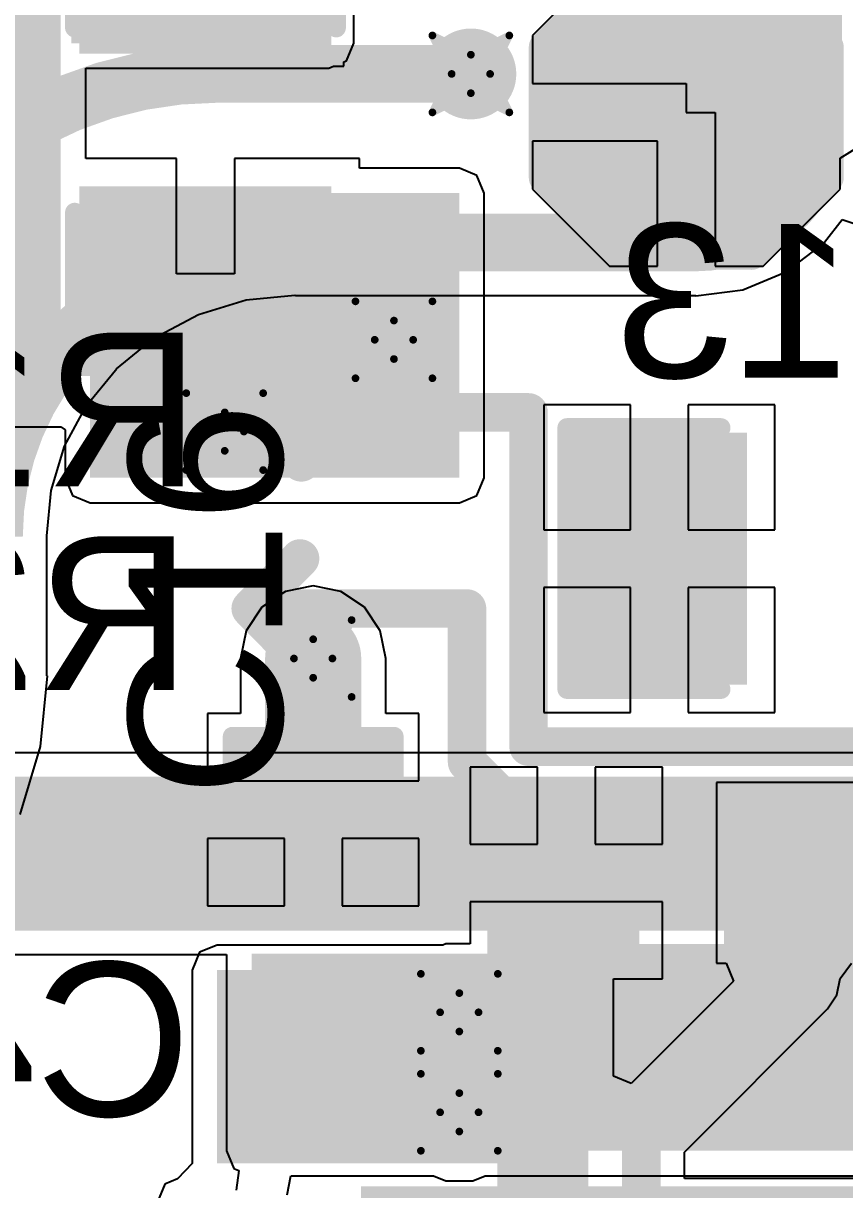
# Model space of a CAD drawing. Header units: inches. Extents: x -0.9 to 13.3, y -2.2 to 2.7.
# Drawn here: x 0.8589 to 1.0725, y -1.8302 to -1.5269 of the extents above; entities that cross this region are included whole.
import ezdxf

# ---------------------------------------------------------------- set-up
doc = ezdxf.new("R2010")
doc.units = ezdxf.units.IN
doc.header["$MEASUREMENT"] = 0
for name, color, linetype in [('Board Outline', 216, 'Continuous'), ('Bottom Layer', 5, 'Continuous'), ('Bottom Overlay', 54, 'Continuous'), ('Bottom Paste', 16, 'Continuous'), ('Bottom Solder', 6, 'Continuous'), ('Dimension', 6, 'Continuous'), ('Drill Drawing', 1, 'Continuous'), ('Top Layer', 1, 'Continuous'), ('Top Overlay', 2, 'Continuous'), ('Top Paste', 8, 'Continuous'), ('Top Solder', 216, 'Continuous'), ('Via Holes', 16, 'Continuous')]:
    doc.layers.add(name, color=color, linetype=linetype)
doc.styles.add('Arial', font='', dxfattribs={"height": 0.2})
doc.styles.get('Arial').set_extended_font_data('Arial')

# ---------------------------------------------------------------- blocks, each defined once
blk = doc.blocks.new('C___0805_21')
at = {"layer": 'Top Layer'}
for points in [[(-0.06, 0.03), (-0.02, 0.03), (-0.02, -0.03), (-0.06, -0.03)], [(0.02, 0.03), (0.06, 0.03), (0.06, -0.03), (0.02, -0.03)]]:
    blk.add_hatch(color=1, dxfattribs=at).paths.add_polyline_path(points)
at = {"layer": 'Top Paste'}
for points in [[(-0.06, 0.03), (-0.02, 0.03), (-0.02, -0.03), (-0.06, -0.03)], [(0.02, 0.03), (0.06, 0.03), (0.06, -0.03), (0.02, -0.03)]]:
    blk.add_hatch(color=8, dxfattribs=at).paths.add_polyline_path(points)
at = {"layer": 'Top Solder'}
for points in [[(-0.06276, 0.03276), (-0.01724, 0.03276), (-0.01724, -0.03276), (-0.06276, -0.03276)], [(0.01724, 0.03276), (0.06276, 0.03276), (0.06276, -0.03276), (0.01724, -0.03276)]]:
    blk.add_hatch(color=216, dxfattribs=at).paths.add_polyline_path(points)
at = {"layer": 'Top Overlay'}
for points in [[(-0.064, 0.034, 0.005, 0.005, 0), (-0.024, 0.034, 0.005, 0.005, 0)], [(-0.064, 0.034, 0.005, 0.005, 0), (-0.064, -0.034, 0.005, 0.005, 0)], [(0.024, 0.034, 0.005, 0.005, 0), (0.064, 0.034, 0.005, 0.005, 0)], [(0.064, 0.034, 0.005, 0.005, 0), (0.064, -0.034, 0.005, 0.005, 0)], [(-0.064, -0.034, 0.005, 0.005, 0), (-0.024, -0.034, 0.005, 0.005, 0)], [(0.024, -0.034, 0.005, 0.005, 0), (0.064, -0.034, 0.005, 0.005, 0)]]:
    blk.add_lwpolyline(points, format="xyseb", dxfattribs=at)
for points in [[(-0.06525, 0.034, 0.0025, 0.0025, 1), (-0.06275, 0.034, 0.0025, 0.0025, 1)], [(-0.06525, 0.034, 0.0025, 0.0025, 1), (-0.06275, 0.034, 0.0025, 0.0025, 1)], [(-0.02525, 0.034, 0.0025, 0.0025, 1), (-0.02275, 0.034, 0.0025, 0.0025, 1)], [(0.02275, 0.034, 0.0025, 0.0025, 1), (0.02525, 0.034, 0.0025, 0.0025, 1)], [(0.06275, 0.034, 0.0025, 0.0025, 1), (0.06525, 0.034, 0.0025, 0.0025, 1)], [(0.06275, 0.034, 0.0025, 0.0025, 1), (0.06525, 0.034, 0.0025, 0.0025, 1)], [(-0.06525, -0.034, 0.0025, 0.0025, 1), (-0.06275, -0.034, 0.0025, 0.0025, 1)], [(-0.06525, -0.034, 0.0025, 0.0025, 1), (-0.06275, -0.034, 0.0025, 0.0025, 1)], [(-0.02525, -0.034, 0.0025, 0.0025, 1), (-0.02275, -0.034, 0.0025, 0.0025, 1)], [(0.02275, -0.034, 0.0025, 0.0025, 1), (0.02525, -0.034, 0.0025, 0.0025, 1)], [(0.06275, -0.034, 0.0025, 0.0025, 1), (0.06525, -0.034, 0.0025, 0.0025, 1)], [(0.06275, -0.034, 0.0025, 0.0025, 1), (0.06525, -0.034, 0.0025, 0.0025, 1)]]:
    blk.add_lwpolyline(points, format="xyseb", close=True, dxfattribs=at)
blk = doc.blocks.new('C___0805_B_27')
at = {"layer": 'Bottom Layer'}
for points in [[(-0.06, 0.03), (-0.02, 0.03), (-0.02, -0.03), (-0.06, -0.03)], [(0.02, 0.03), (0.06, 0.03), (0.06, -0.03), (0.02, -0.03)]]:
    blk.add_hatch(color=5, dxfattribs=at).paths.add_polyline_path(points)
at = {"layer": 'Bottom Paste'}
for points in [[(-0.06, 0.03), (-0.02, 0.03), (-0.02, -0.03), (-0.06, -0.03)], [(0.02, 0.03), (0.06, 0.03), (0.06, -0.03), (0.02, -0.03)]]:
    blk.add_hatch(color=16, dxfattribs=at).paths.add_polyline_path(points)
at = {"layer": 'Bottom Solder'}
for points in [[(-0.06276, 0.03276), (-0.01724, 0.03276), (-0.01724, -0.03276), (-0.06276, -0.03276)], [(0.01724, 0.03276), (0.06276, 0.03276), (0.06276, -0.03276), (0.01724, -0.03276)]]:
    blk.add_hatch(color=6, dxfattribs=at).paths.add_polyline_path(points)
at = {"layer": 'Bottom Overlay'}
for points in [[(-0.064, 0.034, 0.005, 0.005, 0), (-0.024, 0.034, 0.005, 0.005, 0)], [(-0.064, -0.034, 0.005, 0.005, 0), (-0.064, 0.034, 0.005, 0.005, 0)], [(0.024, 0.034, 0.005, 0.005, 0), (0.064, 0.034, 0.005, 0.005, 0)], [(0.064, -0.034, 0.005, 0.005, 0), (0.064, 0.034, 0.005, 0.005, 0)], [(-0.064, -0.034, 0.005, 0.005, 0), (-0.024, -0.034, 0.005, 0.005, 0)], [(0.024, -0.034, 0.005, 0.005, 0), (0.064, -0.034, 0.005, 0.005, 0)]]:
    blk.add_lwpolyline(points, format="xyseb", dxfattribs=at)
for points in [[(-0.06525, 0.034, 0.0025, 0.0025, 1), (-0.06275, 0.034, 0.0025, 0.0025, 1)], [(-0.06525, 0.034, 0.0025, 0.0025, 1), (-0.06275, 0.034, 0.0025, 0.0025, 1)], [(-0.02525, 0.034, 0.0025, 0.0025, 1), (-0.02275, 0.034, 0.0025, 0.0025, 1)], [(0.02275, 0.034, 0.0025, 0.0025, 1), (0.02525, 0.034, 0.0025, 0.0025, 1)], [(0.06275, 0.034, 0.0025, 0.0025, 1), (0.06525, 0.034, 0.0025, 0.0025, 1)], [(0.06275, 0.034, 0.0025, 0.0025, 1), (0.06525, 0.034, 0.0025, 0.0025, 1)], [(-0.06525, -0.034, 0.0025, 0.0025, 1), (-0.06275, -0.034, 0.0025, 0.0025, 1)], [(-0.06525, -0.034, 0.0025, 0.0025, 1), (-0.06275, -0.034, 0.0025, 0.0025, 1)], [(-0.02525, -0.034, 0.0025, 0.0025, 1), (-0.02275, -0.034, 0.0025, 0.0025, 1)], [(0.02275, -0.034, 0.0025, 0.0025, 1), (0.02525, -0.034, 0.0025, 0.0025, 1)], [(0.06275, -0.034, 0.0025, 0.0025, 1), (0.06525, -0.034, 0.0025, 0.0025, 1)], [(0.06275, -0.034, 0.0025, 0.0025, 1), (0.06525, -0.034, 0.0025, 0.0025, 1)]]:
    blk.add_lwpolyline(points, format="xyseb", close=True, dxfattribs=at)
blk = doc.blocks.new('R___0603_B_62')
at = {"layer": 'Bottom Layer'}
for points in [[(-0.045, -0.0175), (-0.045, 0.0175), (-0.015, 0.0175), (-0.015, -0.0175)], [(0.015, -0.0175), (0.015, 0.0175), (0.045, 0.0175), (0.045, -0.0175)]]:
    blk.add_hatch(color=5, dxfattribs=at).paths.add_polyline_path(points)
at = {"layer": 'Bottom Paste'}
for points in [[(-0.045, -0.0175), (-0.045, 0.0175), (-0.015, 0.0175), (-0.015, -0.0175)], [(0.015, -0.0175), (0.015, 0.0175), (0.045, 0.0175), (0.045, -0.0175)]]:
    blk.add_hatch(color=16, dxfattribs=at).paths.add_polyline_path(points)
at = {"layer": 'Bottom Solder'}
for points in [[(-0.049, -0.0215), (-0.049, 0.0215), (-0.011, 0.0215), (-0.011, -0.0215)], [(0.011, -0.0215), (0.011, 0.0215), (0.049, 0.0215), (0.049, -0.0215)]]:
    blk.add_hatch(color=6, dxfattribs=at).paths.add_polyline_path(points)
at = {"layer": 'Bottom Overlay'}
for points in [[(-0.048, 0.021, 0.005, 0.005, 0), (0.048, 0.021, 0.005, 0.005, 0)], [(-0.048, -0.021, 0.005, 0.005, 0), (-0.048, 0.021, 0.005, 0.005, 0)], [(0.048, -0.021, 0.005, 0.005, 0), (0.048, 0.021, 0.005, 0.005, 0)], [(-0.048, -0.021, 0.005, 0.005, 0), (0.048, -0.021, 0.005, 0.005, 0)]]:
    blk.add_lwpolyline(points, format="xyseb", dxfattribs=at)
for points in [[(-0.04925, 0.021, 0.0025, 0.0025, 1), (-0.04675, 0.021, 0.0025, 0.0025, 1)], [(-0.04925, 0.021, 0.0025, 0.0025, 1), (-0.04675, 0.021, 0.0025, 0.0025, 1)], [(0.04675, 0.021, 0.0025, 0.0025, 1), (0.04925, 0.021, 0.0025, 0.0025, 1)], [(0.04675, 0.021, 0.0025, 0.0025, 1), (0.04925, 0.021, 0.0025, 0.0025, 1)], [(-0.04925, -0.021, 0.0025, 0.0025, 1), (-0.04675, -0.021, 0.0025, 0.0025, 1)], [(-0.04925, -0.021, 0.0025, 0.0025, 1), (-0.04675, -0.021, 0.0025, 0.0025, 1)], [(0.04675, -0.021, 0.0025, 0.0025, 1), (0.04925, -0.021, 0.0025, 0.0025, 1)], [(0.04675, -0.021, 0.0025, 0.0025, 1), (0.04925, -0.021, 0.0025, 0.0025, 1)]]:
    blk.add_lwpolyline(points, format="xyseb", close=True, dxfattribs=at)
blk = doc.blocks.new('T__________98')
at = {"layer": 'Top Layer'}
blk.add_hatch(color=1, dxfattribs=at).paths.add_polyline_path([(0.015, 0.03), (-0.015, 0.03), (-0.03, 0.015), (-0.03, -0.015), (-0.015, -0.03), (0.015, -0.03), (0.03, -0.015), (0.03, 0.015)])
at = {"layer": 'Top Paste'}
blk.add_hatch(color=8, dxfattribs=at).paths.add_polyline_path([(0.015, 0.03), (-0.015, 0.03), (-0.03, 0.015), (-0.03, -0.015), (-0.015, -0.03), (0.015, -0.03), (0.03, -0.015), (0.03, 0.015)])
at = {"layer": 'Top Solder'}
blk.add_hatch(color=216, dxfattribs=at).paths.add_polyline_path([(0.017, 0.034), (-0.017, 0.034), (-0.034, 0.017), (-0.034, -0.017), (-0.017, -0.034), (0.017, -0.034), (0.034, -0.017), (0.034, 0.017)])
at = {"layer": 'Top Overlay'}
for points in [[(-0.037, 0.017, 0.00787, 0.00787, 0), (-0.017, 0.037, 0.00787, 0.00787, 0)], [(0.017, 0.037, 0.00787, 0.00787, 0), (-0.017, 0.037, 0.00787, 0.00787, 0)], [(0.017, 0.037, 0.00787, 0.00787, 0), (-0.017, 0.037, 0.00787, 0.00787, 0)], [(0.037, 0.017, 0.00787, 0.00787, 0), (0.017, 0.037, 0.00787, 0.00787, 0)], [(-0.037, -0.017, 0.00787, 0.00787, 0), (-0.037, 0.017, 0.00787, 0.00787, 0)], [(0.037, -0.017, 0.00787, 0.00787, 0), (0.037, 0.017, 0.00787, 0.00787, 0)], [(-0.017, -0.037, 0.00787, 0.00787, 0), (-0.037, -0.017, 0.00787, 0.00787, 0)], [(0.017, -0.037, 0.00787, 0.00787, 0), (0.037, -0.017, 0.00787, 0.00787, 0)], [(0.017, -0.037, 0.00787, 0.00787, 0), (-0.017, -0.037, 0.00787, 0.00787, 0)], [(0.017, -0.037, 0.00787, 0.00787, 0), (-0.017, -0.037, 0.00787, 0.00787, 0)]]:
    blk.add_lwpolyline(points, format="xyseb", dxfattribs=at)
for points in [[(-0.01897, 0.037, 0.00394, 0.00394, 1), (-0.01503, 0.037, 0.00394, 0.00394, 1)], [(-0.01897, 0.037, 0.00394, 0.00394, 1), (-0.01503, 0.037, 0.00394, 0.00394, 1)], [(-0.01897, 0.037, 0.00394, 0.00394, 1), (-0.01503, 0.037, 0.00394, 0.00394, 1)], [(0.01503, 0.037, 0.00394, 0.00394, 1), (0.01897, 0.037, 0.00394, 0.00394, 1)], [(0.01503, 0.037, 0.00394, 0.00394, 1), (0.01897, 0.037, 0.00394, 0.00394, 1)], [(0.01503, 0.037, 0.00394, 0.00394, 1), (0.01897, 0.037, 0.00394, 0.00394, 1)], [(-0.03897, 0.017, 0.00394, 0.00394, 1), (-0.03503, 0.017, 0.00394, 0.00394, 1)], [(-0.03897, 0.017, 0.00394, 0.00394, 1), (-0.03503, 0.017, 0.00394, 0.00394, 1)], [(0.03503, 0.017, 0.00394, 0.00394, 1), (0.03897, 0.017, 0.00394, 0.00394, 1)], [(0.03503, 0.017, 0.00394, 0.00394, 1), (0.03897, 0.017, 0.00394, 0.00394, 1)], [(-0.03897, -0.017, 0.00394, 0.00394, 1), (-0.03503, -0.017, 0.00394, 0.00394, 1)], [(-0.03897, -0.017, 0.00394, 0.00394, 1), (-0.03503, -0.017, 0.00394, 0.00394, 1)], [(0.03503, -0.017, 0.00394, 0.00394, 1), (0.03897, -0.017, 0.00394, 0.00394, 1)], [(0.03503, -0.017, 0.00394, 0.00394, 1), (0.03897, -0.017, 0.00394, 0.00394, 1)], [(-0.01897, -0.037, 0.00394, 0.00394, 1), (-0.01503, -0.037, 0.00394, 0.00394, 1)], [(-0.01897, -0.037, 0.00394, 0.00394, 1), (-0.01503, -0.037, 0.00394, 0.00394, 1)], [(-0.01897, -0.037, 0.00394, 0.00394, 1), (-0.01503, -0.037, 0.00394, 0.00394, 1)], [(0.01503, -0.037, 0.00394, 0.00394, 1), (0.01897, -0.037, 0.00394, 0.00394, 1)], [(0.01503, -0.037, 0.00394, 0.00394, 1), (0.01897, -0.037, 0.00394, 0.00394, 1)], [(0.01503, -0.037, 0.00394, 0.00394, 1), (0.01897, -0.037, 0.00394, 0.00394, 1)]]:
    blk.add_lwpolyline(points, format="xyseb", close=True, dxfattribs=at)
blk = doc.blocks.new('TYPE_C_31_M_12__B_102')
at = {"layer": 'Bottom Solder'}
for points in [[(0.14573, -0.02762), (0.12592, -0.02762), (0.12592, 0.02762), (0.14573, 0.02762)], [(0.16542, -0.02762), (0.14561, -0.02762), (0.14561, 0.02762), (0.16542, 0.02762)], [(0.1851, -0.02762), (0.16529, -0.02762), (0.16529, 0.02762), (0.1851, 0.02762)], [(0.20479, -0.02762), (0.18498, -0.02762), (0.18498, 0.02762), (0.20479, 0.02762)], [(0.23628, -0.02762), (0.20466, -0.02762), (0.20466, 0.02762), (0.23628, 0.02762)], [(0.23616, 0.02762), (0.26778, 0.02762), (0.26778, -0.02762), (0.23616, -0.02762)]]:
    blk.add_hatch(color=6, dxfattribs=at).paths.add_polyline_path(points)
blk = doc.blocks.new('C___0603_B_124')
at = {"layer": 'Bottom Layer'}
for points in [[(-0.045, -0.0175), (-0.045, 0.0175), (-0.015, 0.0175), (-0.015, -0.0175)], [(0.015, -0.0175), (0.015, 0.0175), (0.045, 0.0175), (0.045, -0.0175)]]:
    blk.add_hatch(color=5, dxfattribs=at).paths.add_polyline_path(points)
at = {"layer": 'Bottom Paste'}
for points in [[(-0.045, -0.0175), (-0.045, 0.0175), (-0.015, 0.0175), (-0.015, -0.0175)], [(0.015, -0.0175), (0.015, 0.0175), (0.045, 0.0175), (0.045, -0.0175)]]:
    blk.add_hatch(color=16, dxfattribs=at).paths.add_polyline_path(points)
at = {"layer": 'Bottom Solder'}
for points in [[(-0.04736, -0.01986), (-0.04736, 0.01986), (-0.01264, 0.01986), (-0.01264, -0.01986)], [(0.01264, -0.01986), (0.01264, 0.01986), (0.04736, 0.01986), (0.04736, -0.01986)]]:
    blk.add_hatch(color=6, dxfattribs=at).paths.add_polyline_path(points)
at = {"layer": 'Bottom Overlay'}
for points in [[(-0.018, 0.021, 0.005, 0.005, 0), (-0.049, 0.021, 0.005, 0.005, 0)], [(-0.049, 0.021, 0.005, 0.005, 0), (-0.049, -0.021, 0.005, 0.005, 0)], [(0.049, 0.021, 0.005, 0.005, 0), (0.018, 0.021, 0.005, 0.005, 0)], [(0.049, 0.021, 0.005, 0.005, 0), (0.049, -0.021, 0.005, 0.005, 0)], [(-0.018, -0.021, 0.005, 0.005, 0), (-0.049, -0.021, 0.005, 0.005, 0)], [(0.049, -0.021, 0.005, 0.005, 0), (0.018, -0.021, 0.005, 0.005, 0)]]:
    blk.add_lwpolyline(points, format="xyseb", dxfattribs=at)
for points in [[(-0.05025, 0.021, 0.0025, 0.0025, 1), (-0.04775, 0.021, 0.0025, 0.0025, 1)], [(-0.05025, 0.021, 0.0025, 0.0025, 1), (-0.04775, 0.021, 0.0025, 0.0025, 1)], [(-0.01925, 0.021, 0.0025, 0.0025, 1), (-0.01675, 0.021, 0.0025, 0.0025, 1)], [(0.01675, 0.021, 0.0025, 0.0025, 1), (0.01925, 0.021, 0.0025, 0.0025, 1)], [(0.04775, 0.021, 0.0025, 0.0025, 1), (0.05025, 0.021, 0.0025, 0.0025, 1)], [(0.04775, 0.021, 0.0025, 0.0025, 1), (0.05025, 0.021, 0.0025, 0.0025, 1)], [(-0.05025, -0.021, 0.0025, 0.0025, 1), (-0.04775, -0.021, 0.0025, 0.0025, 1)], [(-0.05025, -0.021, 0.0025, 0.0025, 1), (-0.04775, -0.021, 0.0025, 0.0025, 1)], [(-0.01925, -0.021, 0.0025, 0.0025, 1), (-0.01675, -0.021, 0.0025, 0.0025, 1)], [(0.01675, -0.021, 0.0025, 0.0025, 1), (0.01925, -0.021, 0.0025, 0.0025, 1)], [(0.04775, -0.021, 0.0025, 0.0025, 1), (0.05025, -0.021, 0.0025, 0.0025, 1)], [(0.04775, -0.021, 0.0025, 0.0025, 1), (0.05025, -0.021, 0.0025, 0.0025, 1)]]:
    blk.add_lwpolyline(points, format="xyseb", close=True, dxfattribs=at)

msp = doc.modelspace()

# ---------------------------------------------------------------- hatches: boundary and pattern name
at = {"layer": 'Bottom Layer'}
h = msp.add_hatch(color=5, dxfattribs=at)
edge = h.paths.add_edge_path()
edge.add_arc((0.97528, -1.54005), 0.01181, 0, 360)
h = msp.add_hatch(color=5, dxfattribs=at)
edge = h.paths.add_edge_path()
edge.add_arc((0.95528, -1.60918), 0.01181, 0, 360)
h = msp.add_hatch(color=5, dxfattribs=at)
edge = h.paths.add_edge_path()
edge.add_arc((0.91128, -1.63305), 0.01181, 0, 360)
h = msp.add_hatch(color=5, dxfattribs=at)
edge = h.paths.add_edge_path()
edge.add_arc((0.93428, -1.69205), 0.01181, 0, 360)
for points in [[(0.90928, -1.82334), (1.00582, -1.82334), (1.00582, -1.77305), (0.90928, -1.77305)], [(0.9822, -1.88054), (1.00582, -1.88054), (1.00582, -1.79805), (0.9822, -1.79805)]]:
    msp.add_hatch(color=5, dxfattribs=at).paths.add_polyline_path(points)
h = msp.add_hatch(color=5, dxfattribs=at)
edge = h.paths.add_edge_path()
edge.add_arc((0.97228, -1.78405), 0.01181, 0, 360)
h = msp.add_hatch(color=5, dxfattribs=at)
edge = h.paths.add_edge_path()
edge.add_arc((0.97228, -1.81005), 0.01181, 0, 360)
at = {"layer": 'Top Layer'}
for points in [[(0.8714, -1.53205), (0.93833, -1.53205), (0.93833, -1.24984), (0.8714, -1.24984)], [(0.85528, -1.62531), (0.86866, -1.62531), (0.86866, -1.50755), (0.85528, -1.50755)], [(0.87628, -1.64505), (0.97228, -1.64505), (0.97228, -1.57105), (0.87628, -1.57105)], [(0.80717, -1.62531), (0.86828, -1.62531), (0.86828, -1.59805), (0.80717, -1.59805)], [(0.91828, -1.82005), (1.21128, -1.82005), (1.21128, -1.7688), (0.91828, -1.7688)]]:
    msp.add_hatch(color=1, dxfattribs=at).paths.add_polyline_path(points)
h = msp.add_hatch(color=1, dxfattribs=at)
edge = h.paths.add_edge_path()
edge.add_arc((0.97528, -1.54005), 0.01181, 0, 360)
h = msp.add_hatch(color=1, dxfattribs=at)
edge = h.paths.add_edge_path()
edge.add_arc((0.95528, -1.60918), 0.01181, 0, 360)
h = msp.add_hatch(color=1, dxfattribs=at)
edge = h.paths.add_edge_path()
edge.add_arc((0.91128, -1.63305), 0.01181, 0, 360)
h = msp.add_hatch(color=1, dxfattribs=at)
edge = h.paths.add_edge_path()
edge.add_arc((0.93428, -1.69205), 0.01181, 0, 360)
h = msp.add_hatch(color=1, dxfattribs=at)
edge = h.paths.add_edge_path()
edge.add_arc((0.97228, -1.78405), 0.01181, 0, 360)
h = msp.add_hatch(color=1, dxfattribs=at)
edge = h.paths.add_edge_path()
edge.add_arc((0.97228, -1.81005), 0.01181, 0, 360)
at = {"layer": 'Via Holes'}
h = msp.add_hatch(color=7, dxfattribs=at)
edge = h.paths.add_edge_path()
edge.add_arc((0.97528, -1.54005), 0.00591, 0, 360)
h = msp.add_hatch(color=7, dxfattribs=at)
edge = h.paths.add_edge_path()
edge.add_arc((0.95528, -1.60918), 0.00591, 0, 360)
h = msp.add_hatch(color=7, dxfattribs=at)
edge = h.paths.add_edge_path()
edge.add_arc((0.91128, -1.63305), 0.00591, 0, 360)
h = msp.add_hatch(color=7, dxfattribs=at)
edge = h.paths.add_edge_path()
edge.add_arc((0.93428, -1.69205), 0.00591, 0, 360)
h = msp.add_hatch(color=7, dxfattribs=at)
edge = h.paths.add_edge_path()
edge.add_arc((0.97228, -1.78405), 0.00591, 0, 360)
h = msp.add_hatch(color=7, dxfattribs=at)
edge = h.paths.add_edge_path()
edge.add_arc((0.97228, -1.81005), 0.00591, 0, 360)

# ---------------------------------------------------------------- linework, layer by layer
at = {"layer": 'Board Outline'}
msp.add_lwpolyline([(1.99867, 0.21567, 0.01, 0.01, -1.122171), (-0.01159, -1.51329, 0.01, 0.01, 0)], format="xyseb", dxfattribs=at)
at = {"layer": 'Bottom Layer'}
for p, q in [((1.06722, -1.58382), (1.07178, -1.57787)), ((1.07178, -1.57787), (1.07678, -1.57957)), ((1.05746, -1.59142), (1.06728, -1.58388)), ((1.06728, -1.58388), (1.06722, -1.58382)), ((1.04602, -1.59616), (1.05746, -1.59142)), ((0.91685, -1.59882), (0.92948, -1.59758)), ((0.92948, -1.59758), (0.92976, -1.59763)), ((0.92976, -1.59763), (1.03374, -1.59763)), ((1.03374, -1.59777), (1.04602, -1.59616)), ((1.03374, -1.59763), (1.03374, -1.59777)), ((0.90443, -1.60259), (0.91685, -1.59882)), ((0.89298, -1.6087), (0.90443, -1.60259)), ((0.88317, -1.61676), (0.89298, -1.6087)), ((0.87533, -1.62626), (0.88284, -1.61711)), ((0.88284, -1.61711), (0.88301, -1.617)), ((0.88301, -1.617), (0.88317, -1.61676)), ((0.86966, -1.63688), (0.87533, -1.62626)), ((1.01678, -1.62605), (0.99428, -1.62605)), ((0.99428, -1.62605), (0.99428, -1.65855)), ((1.01678, -1.65855), (1.01678, -1.62605)), ((1.05428, -1.62605), (1.03178, -1.62605)), ((1.03178, -1.62605), (1.03178, -1.65855)), ((1.05428, -1.65855), (1.05428, -1.62605)), ((0.86616, -1.6484), (0.86966, -1.63688)), ((0.865, -1.66017), (0.86616, -1.6484)), ((0.99428, -1.65855), (1.01678, -1.65855)), ((1.03178, -1.65855), (1.05428, -1.65855)), ((0.86504, -1.66038), (0.865, -1.66017)), ((0.86504, -1.69658), (0.86504, -1.66038)), ((0.93428, -1.67319), (0.92706, -1.67463)), ((0.9415, -1.67463), (0.93428, -1.67319)), ((1.01678, -1.67355), (0.99428, -1.67355)), ((0.99428, -1.67355), (0.99428, -1.70605)), ((1.01678, -1.70605), (1.01678, -1.67355)), ((1.05428, -1.67355), (1.03178, -1.67355)), ((1.03178, -1.67355), (1.03178, -1.70605)), ((1.05428, -1.70605), (1.05428, -1.67355)), ((0.92706, -1.67463), (0.92094, -1.67872)), ((0.94762, -1.67872), (0.9415, -1.67463)), ((0.92094, -1.67872), (0.91685, -1.68483)), ((0.95171, -1.68483), (0.94762, -1.67872)), ((0.91685, -1.68483), (0.91542, -1.69205)), ((0.95314, -1.69205), (0.95171, -1.68483)), ((0.91542, -1.69205), (0.91542, -1.70632)), ((0.95314, -1.70632), (0.95314, -1.69205)), ((0.86342, -1.71495), (0.86523, -1.69658)), ((0.86523, -1.69658), (0.86504, -1.69658)), ((0.91542, -1.70632), (0.90678, -1.70632)), ((0.90678, -1.70632), (0.90678, -1.72382)), ((0.96178, -1.70632), (0.95314, -1.70632)), ((0.96178, -1.72382), (0.96178, -1.70632)), ((0.99428, -1.70605), (1.01678, -1.70605)), ((1.03178, -1.70605), (1.05428, -1.70605)), ((0.85806, -1.73262), (0.86342, -1.71495)), ((0.9926, -1.7203), (0.9751, -1.7203)), ((0.9751, -1.7203), (0.9751, -1.7403)), ((0.9926, -1.7403), (0.9926, -1.7203)), ((1.0251, -1.7203), (1.0076, -1.7203)), ((1.0076, -1.7203), (1.0076, -1.7403)), ((1.0251, -1.7403), (1.0251, -1.7203)), ((0.90678, -1.72382), (0.93428, -1.72382)), ((0.93428, -1.72382), (0.96178, -1.72382)), ((1.07778, -1.7243), (1.0391, -1.7243)), ((1.0391, -1.7243), (1.0391, -1.7713)), ((0.92678, -1.73882), (0.90678, -1.73882)), ((0.90678, -1.73882), (0.90678, -1.75632)), ((0.92678, -1.75632), (0.92678, -1.73882)), ((0.96178, -1.73882), (0.94178, -1.73882)), ((0.94178, -1.73882), (0.94178, -1.75632)), ((0.96178, -1.75632), (0.96178, -1.73882)), ((0.9751, -1.7403), (0.9926, -1.7403)), ((1.0076, -1.7403), (1.0251, -1.7403)), ((1.0001, -1.7553), (0.9751, -1.7553)), ((0.9751, -1.7553), (0.9751, -1.76624)), ((1.0251, -1.7553), (1.0001, -1.7553)), ((1.0251, -1.7753), (1.0251, -1.7553)), ((0.90678, -1.75632), (0.92678, -1.75632)), ((0.94178, -1.75632), (0.96178, -1.75632)), ((0.90928, -1.76655), (0.90469, -1.76845)), ((0.96797, -1.76655), (0.90928, -1.76655)), ((0.96874, -1.76624), (0.96797, -1.76655)), ((0.9751, -1.76624), (0.96874, -1.76624)), ((0.90469, -1.76845), (0.90278, -1.77305)), ((0.90278, -1.77305), (0.90278, -1.82334)), ((1.0391, -1.7713), (1.04163, -1.7713)), ((1.04163, -1.7713), (1.04354, -1.77592)), ((1.07132, -1.77522), (1.07425, -1.7713)), ((1.01232, -1.80062), (1.01232, -1.7753)), ((1.01232, -1.7753), (1.0251, -1.7753)), ((1.04354, -1.77592), (1.01694, -1.80253)), ((1.07046, -1.77951), (1.07132, -1.77522)), ((1.06803, -1.78315), (1.07046, -1.77951)), ((1.03082, -1.82037), (1.06803, -1.78315)), ((1.06803, -1.78315), (1.06803, -1.78315)), ((1.01694, -1.80253), (1.01232, -1.80062)), ((1.03082, -1.8273), (1.03082, -1.82037)), ((0.90278, -1.82334), (0.89903, -1.82734)), ((0.89572, -1.82871), (0.89381, -1.8333)), ((0.89903, -1.82734), (0.89572, -1.82871)), ((1.04707, -1.8273), (1.03082, -1.8273)), ((1.07088, -1.8273), (1.04707, -1.8273)), ((1.04707, -1.8273), (1.04707, -1.8273)), ((1.08644, -1.8273), (1.07088, -1.8273)), ((1.07088, -1.8273), (1.07088, -1.8273))]:
    msp.add_line(p, q, dxfattribs=at)
for points in [[(1.06428, -1.55756, 0.015, 0.015, 0), (1.06428, -1.39381, 0.015, 0.015, 0)], [(0.8384, -1.56934, 0.015, 0.015, -0.198912), (0.90911, -1.54005, 0.015, 0.015, 0)], [(0.90911, -1.54005, 0.015, 0.015, 0), (0.97528, -1.54005, 0.015, 0.015, 0)], [(1.06428, -1.55756, 0.015, 0.015, -0.198912), (1.05745, -1.57405, 0.015, 0.015, 0)], [(1.05745, -1.57405, 0.015, 0.015, -0.198912), (1.03374, -1.58387, 0.015, 0.015, 0)], [(0.87328, -1.60726, 0.015, 0.015, -0.198912), (0.92976, -1.58387, 0.015, 0.015, 0)], [(0.92976, -1.58387, 0.015, 0.015, 0), (1.03374, -1.58387, 0.015, 0.015, 0)], [(0.85128, -1.66038, 0.015, 0.015, -0.198912), (0.87328, -1.60726, 0.015, 0.015, 0)], [(0.93428, -1.73132, 0.025, 0.025, 0), (0.93428, -1.69205, 0.025, 0.025, 0)], [(1.0601, -1.77522, 0.01, 0.01, 0), (1.0601, -1.74905, 0.01, 0.01, 0)], [(1.0196, -1.81572, 0.01, 0.01, 0), (1.0601, -1.77522, 0.01, 0.01, 0)], [(1.0196, -1.85692, 0.01, 0.01, 0), (1.0196, -1.81572, 0.01, 0.01, 0)]]:
    msp.add_lwpolyline(points, format="xyseb", dxfattribs=at)
for points in [[(0.90536, -1.54005, 0.0075, 0.0075, 1), (0.91286, -1.54005, 0.0075, 0.0075, 1)], [(0.90536, -1.54005, 0.0075, 0.0075, 1), (0.91286, -1.54005, 0.0075, 0.0075, 1)], [(0.97153, -1.54005, 0.0075, 0.0075, 1), (0.97903, -1.54005, 0.0075, 0.0075, 1)], [(1.06053, -1.55756, 0.0075, 0.0075, 1), (1.06803, -1.55756, 0.0075, 0.0075, 1)], [(1.06053, -1.55756, 0.0075, 0.0075, 1), (1.06803, -1.55756, 0.0075, 0.0075, 1)], [(1.0537, -1.57405, 0.0075, 0.0075, 1), (1.0612, -1.57405, 0.0075, 0.0075, 1)], [(1.0537, -1.57405, 0.0075, 0.0075, 1), (1.0612, -1.57405, 0.0075, 0.0075, 1)], [(0.92601, -1.58387, 0.0075, 0.0075, 1), (0.93351, -1.58387, 0.0075, 0.0075, 1)], [(0.92601, -1.58387, 0.0075, 0.0075, 1), (0.93351, -1.58387, 0.0075, 0.0075, 1)], [(1.02999, -1.58387, 0.0075, 0.0075, 1), (1.03749, -1.58387, 0.0075, 0.0075, 1)], [(1.02999, -1.58387, 0.0075, 0.0075, 1), (1.03749, -1.58387, 0.0075, 0.0075, 1)], [(0.86953, -1.60726, 0.0075, 0.0075, 1), (0.87703, -1.60726, 0.0075, 0.0075, 1)], [(0.86953, -1.60726, 0.0075, 0.0075, 1), (0.87703, -1.60726, 0.0075, 0.0075, 1)], [(0.92803, -1.69205, 0.0125, 0.0125, 1), (0.94053, -1.69205, 0.0125, 0.0125, 1)], [(0.92803, -1.73132, 0.0125, 0.0125, 1), (0.94053, -1.73132, 0.0125, 0.0125, 1)], [(1.0576, -1.74905, 0.005, 0.005, 1), (1.0626, -1.74905, 0.005, 0.005, 1)], [(1.0576, -1.77522, 0.005, 0.005, 1), (1.0626, -1.77522, 0.005, 0.005, 1)], [(1.0576, -1.77522, 0.005, 0.005, 1), (1.0626, -1.77522, 0.005, 0.005, 1)], [(1.0171, -1.81572, 0.005, 0.005, 1), (1.0221, -1.81572, 0.005, 0.005, 1)], [(1.0171, -1.81572, 0.005, 0.005, 1), (1.0221, -1.81572, 0.005, 0.005, 1)]]:
    msp.add_lwpolyline(points, format="xyseb", close=True, dxfattribs=at)
at = {"layer": 'Bottom Overlay'}
for points in [[(0.91836, -1.62805, 0.01, 0.01, 0), (0.9312, -1.61504, 0.01, 0.01, 0)], [(0.91836, -1.62805, 0.01, 0.01, 0), (0.99028, -1.62805, 0.01, 0.01, 0)], [(0.91836, -1.62805, 0.01, 0.01, 0), (0.9312, -1.64105, 0.01, 0.01, 0)], [(0.99028, -1.62805, 0.01, 0.01, 0), (0.99028, -1.71498, 0.01, 0.01, 0)], [(0.91803, -1.67905, 0.01, 0.01, 0), (0.93087, -1.66604, 0.01, 0.01, 0)], [(0.91803, -1.67905, 0.01, 0.01, 0), (0.93087, -1.69205, 0.01, 0.01, 0)], [(0.91803, -1.67905, 0.01, 0.01, 0), (0.97428, -1.67905, 0.01, 0.01, 0)], [(0.97428, -1.71898, 0.01, 0.01, 0), (0.97428, -1.67905, 0.01, 0.01, 0)], [(0.99028, -1.71498, 0.01, 0.01, 0), (1.08428, -1.71498, 0.01, 0.01, 0)], [(0.97428, -1.71898, 0.01, 0.01, 0), (0.9821, -1.7268, 0.01, 0.01, 0)]]:
    msp.add_lwpolyline(points, format="xyseb", dxfattribs=at)
for points in [[(0.9287, -1.61504, 0.005, 0.005, 1), (0.9337, -1.61504, 0.005, 0.005, 1)], [(0.91586, -1.62805, 0.005, 0.005, 1), (0.92086, -1.62805, 0.005, 0.005, 1)], [(0.91586, -1.62805, 0.005, 0.005, 1), (0.92086, -1.62805, 0.005, 0.005, 1)], [(0.91586, -1.62805, 0.005, 0.005, 1), (0.92086, -1.62805, 0.005, 0.005, 1)], [(0.98778, -1.62805, 0.005, 0.005, 1), (0.99278, -1.62805, 0.005, 0.005, 1)], [(0.98778, -1.62805, 0.005, 0.005, 1), (0.99278, -1.62805, 0.005, 0.005, 1)], [(0.9287, -1.64105, 0.005, 0.005, 1), (0.9337, -1.64105, 0.005, 0.005, 1)], [(0.92836, -1.66604, 0.005, 0.005, 1), (0.93337, -1.66604, 0.005, 0.005, 1)], [(0.91553, -1.67905, 0.005, 0.005, 1), (0.92053, -1.67905, 0.005, 0.005, 1)], [(0.91553, -1.67905, 0.005, 0.005, 1), (0.92053, -1.67905, 0.005, 0.005, 1)], [(0.91553, -1.67905, 0.005, 0.005, 1), (0.92053, -1.67905, 0.005, 0.005, 1)], [(0.97178, -1.67905, 0.005, 0.005, 1), (0.97678, -1.67905, 0.005, 0.005, 1)], [(0.97178, -1.67905, 0.005, 0.005, 1), (0.97678, -1.67905, 0.005, 0.005, 1)], [(0.92836, -1.69205, 0.005, 0.005, 1), (0.93337, -1.69205, 0.005, 0.005, 1)], [(0.98778, -1.71498, 0.005, 0.005, 1), (0.99278, -1.71498, 0.005, 0.005, 1)], [(0.98778, -1.71498, 0.005, 0.005, 1), (0.99278, -1.71498, 0.005, 0.005, 1)], [(0.97178, -1.71898, 0.005, 0.005, 1), (0.97678, -1.71898, 0.005, 0.005, 1)], [(0.97178, -1.71898, 0.005, 0.005, 1), (0.97678, -1.71898, 0.005, 0.005, 1)], [(0.9796, -1.7268, 0.005, 0.005, 1), (0.9846, -1.7268, 0.005, 0.005, 1)]]:
    msp.add_lwpolyline(points, format="xyseb", close=True, dxfattribs=at)
at = {"layer": 'Dimension'}
msp.add_lwpolyline([(0.04081, 0.0156, 0.01, 0.01, -3.064051), (0.02964, -1.5299, 0.01, 0.01, 0)], format="xyseb", dxfattribs=at)
at = {"layer": 'Drill Drawing'}
for points in [[(0.96528, -1.53005, 0.002, 0.002, 0), (0.97528, -1.53505, 0.002, 0.002, 0)], [(0.96528, -1.53005, 0.002, 0.002, 0), (0.97028, -1.54005, 0.002, 0.002, 0)], [(0.97528, -1.53505, 0.002, 0.002, 0), (0.98528, -1.53005, 0.002, 0.002, 0)], [(0.98028, -1.54005, 0.002, 0.002, 0), (0.98528, -1.53005, 0.002, 0.002, 0)], [(0.96528, -1.55005, 0.002, 0.002, 0), (0.97028, -1.54005, 0.002, 0.002, 0)], [(0.98028, -1.54005, 0.002, 0.002, 0), (0.98528, -1.55005, 0.002, 0.002, 0)], [(0.96528, -1.55005, 0.002, 0.002, 0), (0.97528, -1.54505, 0.002, 0.002, 0)], [(0.97528, -1.54505, 0.002, 0.002, 0), (0.98528, -1.55005, 0.002, 0.002, 0)], [(0.94528, -1.59918, 0.002, 0.002, 0), (0.95528, -1.60418, 0.002, 0.002, 0)], [(0.94528, -1.59918, 0.002, 0.002, 0), (0.95028, -1.60918, 0.002, 0.002, 0)], [(0.95528, -1.60418, 0.002, 0.002, 0), (0.96528, -1.59918, 0.002, 0.002, 0)], [(0.96028, -1.60918, 0.002, 0.002, 0), (0.96528, -1.59918, 0.002, 0.002, 0)], [(0.94528, -1.61918, 0.002, 0.002, 0), (0.95028, -1.60918, 0.002, 0.002, 0)], [(0.96028, -1.60918, 0.002, 0.002, 0), (0.96528, -1.61918, 0.002, 0.002, 0)], [(0.94528, -1.61918, 0.002, 0.002, 0), (0.95528, -1.61418, 0.002, 0.002, 0)], [(0.95528, -1.61418, 0.002, 0.002, 0), (0.96528, -1.61918, 0.002, 0.002, 0)], [(0.90128, -1.62305, 0.002, 0.002, 0), (0.91128, -1.62805, 0.002, 0.002, 0)], [(0.90128, -1.62305, 0.002, 0.002, 0), (0.90628, -1.63305, 0.002, 0.002, 0)], [(0.91128, -1.62805, 0.002, 0.002, 0), (0.92128, -1.62305, 0.002, 0.002, 0)], [(0.91628, -1.63305, 0.002, 0.002, 0), (0.92128, -1.62305, 0.002, 0.002, 0)], [(0.90128, -1.64305, 0.002, 0.002, 0), (0.90628, -1.63305, 0.002, 0.002, 0)], [(0.91628, -1.63305, 0.002, 0.002, 0), (0.92128, -1.64305, 0.002, 0.002, 0)], [(0.90128, -1.64305, 0.002, 0.002, 0), (0.91128, -1.63805, 0.002, 0.002, 0)], [(0.91128, -1.63805, 0.002, 0.002, 0), (0.92128, -1.64305, 0.002, 0.002, 0)], [(0.92428, -1.68205, 0.002, 0.002, 0), (0.93428, -1.68705, 0.002, 0.002, 0)], [(0.92428, -1.68205, 0.002, 0.002, 0), (0.92928, -1.69205, 0.002, 0.002, 0)], [(0.93428, -1.68705, 0.002, 0.002, 0), (0.94428, -1.68205, 0.002, 0.002, 0)], [(0.93928, -1.69205, 0.002, 0.002, 0), (0.94428, -1.68205, 0.002, 0.002, 0)], [(0.92428, -1.70205, 0.002, 0.002, 0), (0.92928, -1.69205, 0.002, 0.002, 0)], [(0.93928, -1.69205, 0.002, 0.002, 0), (0.94428, -1.70205, 0.002, 0.002, 0)], [(0.92428, -1.70205, 0.002, 0.002, 0), (0.93428, -1.69705, 0.002, 0.002, 0)], [(0.93428, -1.69705, 0.002, 0.002, 0), (0.94428, -1.70205, 0.002, 0.002, 0)], [(0.96228, -1.77405, 0.002, 0.002, 0), (0.97228, -1.77905, 0.002, 0.002, 0)], [(0.96228, -1.77405, 0.002, 0.002, 0), (0.96728, -1.78405, 0.002, 0.002, 0)], [(0.97228, -1.77905, 0.002, 0.002, 0), (0.98228, -1.77405, 0.002, 0.002, 0)], [(0.97728, -1.78405, 0.002, 0.002, 0), (0.98228, -1.77405, 0.002, 0.002, 0)], [(0.96228, -1.79405, 0.002, 0.002, 0), (0.96728, -1.78405, 0.002, 0.002, 0)], [(0.97728, -1.78405, 0.002, 0.002, 0), (0.98228, -1.79405, 0.002, 0.002, 0)], [(0.96228, -1.79405, 0.002, 0.002, 0), (0.97228, -1.78905, 0.002, 0.002, 0)], [(0.97228, -1.78905, 0.002, 0.002, 0), (0.98228, -1.79405, 0.002, 0.002, 0)], [(0.96228, -1.80005, 0.002, 0.002, 0), (0.97228, -1.80505, 0.002, 0.002, 0)], [(0.96228, -1.80005, 0.002, 0.002, 0), (0.96728, -1.81005, 0.002, 0.002, 0)], [(0.97228, -1.80505, 0.002, 0.002, 0), (0.98228, -1.80005, 0.002, 0.002, 0)], [(0.97728, -1.81005, 0.002, 0.002, 0), (0.98228, -1.80005, 0.002, 0.002, 0)], [(0.96228, -1.82005, 0.002, 0.002, 0), (0.96728, -1.81005, 0.002, 0.002, 0)], [(0.97728, -1.81005, 0.002, 0.002, 0), (0.98228, -1.82005, 0.002, 0.002, 0)], [(0.96228, -1.82005, 0.002, 0.002, 0), (0.97228, -1.81505, 0.002, 0.002, 0)], [(0.97228, -1.81505, 0.002, 0.002, 0), (0.98228, -1.82005, 0.002, 0.002, 0)]]:
    msp.add_lwpolyline(points, format="xyseb", dxfattribs=at)
for points in [[(0.96478, -1.53005, 0.001, 0.001, 1), (0.96578, -1.53005, 0.001, 0.001, 1)], [(0.96478, -1.53005, 0.001, 0.001, 1), (0.96578, -1.53005, 0.001, 0.001, 1)], [(0.98478, -1.53005, 0.001, 0.001, 1), (0.98578, -1.53005, 0.001, 0.001, 1)], [(0.98478, -1.53005, 0.001, 0.001, 1), (0.98578, -1.53005, 0.001, 0.001, 1)], [(0.97478, -1.53505, 0.001, 0.001, 1), (0.97578, -1.53505, 0.001, 0.001, 1)], [(0.97478, -1.53505, 0.001, 0.001, 1), (0.97578, -1.53505, 0.001, 0.001, 1)], [(0.96978, -1.54005, 0.001, 0.001, 1), (0.97078, -1.54005, 0.001, 0.001, 1)], [(0.96978, -1.54005, 0.001, 0.001, 1), (0.97078, -1.54005, 0.001, 0.001, 1)], [(0.97978, -1.54005, 0.001, 0.001, 1), (0.98078, -1.54005, 0.001, 0.001, 1)], [(0.97978, -1.54005, 0.001, 0.001, 1), (0.98078, -1.54005, 0.001, 0.001, 1)], [(0.97478, -1.54505, 0.001, 0.001, 1), (0.97578, -1.54505, 0.001, 0.001, 1)], [(0.97478, -1.54505, 0.001, 0.001, 1), (0.97578, -1.54505, 0.001, 0.001, 1)], [(0.96478, -1.55005, 0.001, 0.001, 1), (0.96578, -1.55005, 0.001, 0.001, 1)], [(0.96478, -1.55005, 0.001, 0.001, 1), (0.96578, -1.55005, 0.001, 0.001, 1)], [(0.98478, -1.55005, 0.001, 0.001, 1), (0.98578, -1.55005, 0.001, 0.001, 1)], [(0.98478, -1.55005, 0.001, 0.001, 1), (0.98578, -1.55005, 0.001, 0.001, 1)], [(0.94478, -1.59918, 0.001, 0.001, 1), (0.94578, -1.59918, 0.001, 0.001, 1)], [(0.94478, -1.59918, 0.001, 0.001, 1), (0.94578, -1.59918, 0.001, 0.001, 1)], [(0.96478, -1.59918, 0.001, 0.001, 1), (0.96578, -1.59918, 0.001, 0.001, 1)], [(0.96478, -1.59918, 0.001, 0.001, 1), (0.96578, -1.59918, 0.001, 0.001, 1)], [(0.95478, -1.60418, 0.001, 0.001, 1), (0.95578, -1.60418, 0.001, 0.001, 1)], [(0.95478, -1.60418, 0.001, 0.001, 1), (0.95578, -1.60418, 0.001, 0.001, 1)], [(0.94978, -1.60918, 0.001, 0.001, 1), (0.95078, -1.60918, 0.001, 0.001, 1)], [(0.94978, -1.60918, 0.001, 0.001, 1), (0.95078, -1.60918, 0.001, 0.001, 1)], [(0.95978, -1.60918, 0.001, 0.001, 1), (0.96078, -1.60918, 0.001, 0.001, 1)], [(0.95978, -1.60918, 0.001, 0.001, 1), (0.96078, -1.60918, 0.001, 0.001, 1)], [(0.95478, -1.61418, 0.001, 0.001, 1), (0.95578, -1.61418, 0.001, 0.001, 1)], [(0.95478, -1.61418, 0.001, 0.001, 1), (0.95578, -1.61418, 0.001, 0.001, 1)], [(0.94478, -1.61918, 0.001, 0.001, 1), (0.94578, -1.61918, 0.001, 0.001, 1)], [(0.94478, -1.61918, 0.001, 0.001, 1), (0.94578, -1.61918, 0.001, 0.001, 1)], [(0.96478, -1.61918, 0.001, 0.001, 1), (0.96578, -1.61918, 0.001, 0.001, 1)], [(0.96478, -1.61918, 0.001, 0.001, 1), (0.96578, -1.61918, 0.001, 0.001, 1)], [(0.90078, -1.62305, 0.001, 0.001, 1), (0.90178, -1.62305, 0.001, 0.001, 1)], [(0.90078, -1.62305, 0.001, 0.001, 1), (0.90178, -1.62305, 0.001, 0.001, 1)], [(0.92078, -1.62305, 0.001, 0.001, 1), (0.92178, -1.62305, 0.001, 0.001, 1)], [(0.92078, -1.62305, 0.001, 0.001, 1), (0.92178, -1.62305, 0.001, 0.001, 1)], [(0.91078, -1.62805, 0.001, 0.001, 1), (0.91178, -1.62805, 0.001, 0.001, 1)], [(0.91078, -1.62805, 0.001, 0.001, 1), (0.91178, -1.62805, 0.001, 0.001, 1)], [(0.90578, -1.63305, 0.001, 0.001, 1), (0.90678, -1.63305, 0.001, 0.001, 1)], [(0.90578, -1.63305, 0.001, 0.001, 1), (0.90678, -1.63305, 0.001, 0.001, 1)], [(0.91578, -1.63305, 0.001, 0.001, 1), (0.91678, -1.63305, 0.001, 0.001, 1)], [(0.91578, -1.63305, 0.001, 0.001, 1), (0.91678, -1.63305, 0.001, 0.001, 1)], [(0.91078, -1.63805, 0.001, 0.001, 1), (0.91178, -1.63805, 0.001, 0.001, 1)], [(0.91078, -1.63805, 0.001, 0.001, 1), (0.91178, -1.63805, 0.001, 0.001, 1)], [(0.90078, -1.64305, 0.001, 0.001, 1), (0.90178, -1.64305, 0.001, 0.001, 1)], [(0.90078, -1.64305, 0.001, 0.001, 1), (0.90178, -1.64305, 0.001, 0.001, 1)], [(0.92078, -1.64305, 0.001, 0.001, 1), (0.92178, -1.64305, 0.001, 0.001, 1)], [(0.92078, -1.64305, 0.001, 0.001, 1), (0.92178, -1.64305, 0.001, 0.001, 1)], [(0.92378, -1.68205, 0.001, 0.001, 1), (0.92478, -1.68205, 0.001, 0.001, 1)], [(0.92378, -1.68205, 0.001, 0.001, 1), (0.92478, -1.68205, 0.001, 0.001, 1)], [(0.94378, -1.68205, 0.001, 0.001, 1), (0.94478, -1.68205, 0.001, 0.001, 1)], [(0.94378, -1.68205, 0.001, 0.001, 1), (0.94478, -1.68205, 0.001, 0.001, 1)], [(0.93378, -1.68705, 0.001, 0.001, 1), (0.93478, -1.68705, 0.001, 0.001, 1)], [(0.93378, -1.68705, 0.001, 0.001, 1), (0.93478, -1.68705, 0.001, 0.001, 1)], [(0.92878, -1.69205, 0.001, 0.001, 1), (0.92978, -1.69205, 0.001, 0.001, 1)], [(0.92878, -1.69205, 0.001, 0.001, 1), (0.92978, -1.69205, 0.001, 0.001, 1)], [(0.93878, -1.69205, 0.001, 0.001, 1), (0.93978, -1.69205, 0.001, 0.001, 1)], [(0.93878, -1.69205, 0.001, 0.001, 1), (0.93978, -1.69205, 0.001, 0.001, 1)], [(0.93378, -1.69705, 0.001, 0.001, 1), (0.93478, -1.69705, 0.001, 0.001, 1)], [(0.93378, -1.69705, 0.001, 0.001, 1), (0.93478, -1.69705, 0.001, 0.001, 1)], [(0.92378, -1.70205, 0.001, 0.001, 1), (0.92478, -1.70205, 0.001, 0.001, 1)], [(0.92378, -1.70205, 0.001, 0.001, 1), (0.92478, -1.70205, 0.001, 0.001, 1)], [(0.94378, -1.70205, 0.001, 0.001, 1), (0.94478, -1.70205, 0.001, 0.001, 1)], [(0.94378, -1.70205, 0.001, 0.001, 1), (0.94478, -1.70205, 0.001, 0.001, 1)], [(0.96178, -1.77405, 0.001, 0.001, 1), (0.96278, -1.77405, 0.001, 0.001, 1)], [(0.96178, -1.77405, 0.001, 0.001, 1), (0.96278, -1.77405, 0.001, 0.001, 1)], [(0.98178, -1.77405, 0.001, 0.001, 1), (0.98278, -1.77405, 0.001, 0.001, 1)], [(0.98178, -1.77405, 0.001, 0.001, 1), (0.98278, -1.77405, 0.001, 0.001, 1)], [(0.97178, -1.77905, 0.001, 0.001, 1), (0.97278, -1.77905, 0.001, 0.001, 1)], [(0.97178, -1.77905, 0.001, 0.001, 1), (0.97278, -1.77905, 0.001, 0.001, 1)], [(0.96678, -1.78405, 0.001, 0.001, 1), (0.96778, -1.78405, 0.001, 0.001, 1)], [(0.96678, -1.78405, 0.001, 0.001, 1), (0.96778, -1.78405, 0.001, 0.001, 1)], [(0.97678, -1.78405, 0.001, 0.001, 1), (0.97778, -1.78405, 0.001, 0.001, 1)], [(0.97678, -1.78405, 0.001, 0.001, 1), (0.97778, -1.78405, 0.001, 0.001, 1)], [(0.97178, -1.78905, 0.001, 0.001, 1), (0.97278, -1.78905, 0.001, 0.001, 1)], [(0.97178, -1.78905, 0.001, 0.001, 1), (0.97278, -1.78905, 0.001, 0.001, 1)], [(0.96178, -1.79405, 0.001, 0.001, 1), (0.96278, -1.79405, 0.001, 0.001, 1)], [(0.96178, -1.79405, 0.001, 0.001, 1), (0.96278, -1.79405, 0.001, 0.001, 1)], [(0.98178, -1.79405, 0.001, 0.001, 1), (0.98278, -1.79405, 0.001, 0.001, 1)], [(0.98178, -1.79405, 0.001, 0.001, 1), (0.98278, -1.79405, 0.001, 0.001, 1)], [(0.96178, -1.80005, 0.001, 0.001, 1), (0.96278, -1.80005, 0.001, 0.001, 1)], [(0.96178, -1.80005, 0.001, 0.001, 1), (0.96278, -1.80005, 0.001, 0.001, 1)], [(0.98178, -1.80005, 0.001, 0.001, 1), (0.98278, -1.80005, 0.001, 0.001, 1)], [(0.98178, -1.80005, 0.001, 0.001, 1), (0.98278, -1.80005, 0.001, 0.001, 1)], [(0.97178, -1.80505, 0.001, 0.001, 1), (0.97278, -1.80505, 0.001, 0.001, 1)], [(0.97178, -1.80505, 0.001, 0.001, 1), (0.97278, -1.80505, 0.001, 0.001, 1)], [(0.96678, -1.81005, 0.001, 0.001, 1), (0.96778, -1.81005, 0.001, 0.001, 1)], [(0.96678, -1.81005, 0.001, 0.001, 1), (0.96778, -1.81005, 0.001, 0.001, 1)], [(0.97678, -1.81005, 0.001, 0.001, 1), (0.97778, -1.81005, 0.001, 0.001, 1)], [(0.97678, -1.81005, 0.001, 0.001, 1), (0.97778, -1.81005, 0.001, 0.001, 1)], [(0.97178, -1.81505, 0.001, 0.001, 1), (0.97278, -1.81505, 0.001, 0.001, 1)], [(0.97178, -1.81505, 0.001, 0.001, 1), (0.97278, -1.81505, 0.001, 0.001, 1)], [(0.96178, -1.82005, 0.001, 0.001, 1), (0.96278, -1.82005, 0.001, 0.001, 1)], [(0.96178, -1.82005, 0.001, 0.001, 1), (0.96278, -1.82005, 0.001, 0.001, 1)], [(0.98178, -1.82005, 0.001, 0.001, 1), (0.98278, -1.82005, 0.001, 0.001, 1)], [(0.98178, -1.82005, 0.001, 0.001, 1), (0.98278, -1.82005, 0.001, 0.001, 1)]]:
    msp.add_lwpolyline(points, format="xyseb", close=True, dxfattribs=at)
at = {"layer": 'Top Layer'}
for p, q in [((1.01078, -1.51054), (0.99128, -1.53005)), ((0.94482, -1.53205), (0.94482, -1.51835)), ((0.99128, -1.53005), (0.99128, -1.54255)), ((0.94292, -1.53664), (0.94482, -1.53205)), ((0.94228, -1.5369), (0.94292, -1.53664)), ((0.94228, -1.53805), (0.94228, -1.5369)), ((0.87516, -1.56205), (0.87516, -1.53854)), ((0.87516, -1.53854), (0.93833, -1.53854)), ((0.93833, -1.53854), (0.93952, -1.53805)), ((0.93952, -1.53805), (0.94228, -1.53805)), ((0.99128, -1.54255), (1.03128, -1.54255)), ((1.03128, -1.54255), (1.03128, -1.55005)), ((1.03128, -1.55005), (1.03878, -1.55005)), ((1.03878, -1.55005), (1.03878, -1.59005)), ((1.02378, -1.55755), (0.99128, -1.55755)), ((0.99128, -1.55755), (0.99128, -1.57005)), ((1.02378, -1.59005), (1.02378, -1.55755)), ((1.07128, -1.56196), (1.07628, -1.55879)), ((0.89878, -1.56205), (0.87516, -1.56205)), ((0.89878, -1.59205), (0.89878, -1.56205)), ((0.94628, -1.56205), (0.91378, -1.56205)), ((0.91378, -1.56205), (0.91378, -1.59205)), ((0.94628, -1.56455), (0.94628, -1.56205)), ((0.97228, -1.56455), (0.94628, -1.56455)), ((0.97687, -1.56645), (0.97228, -1.56455)), ((1.07128, -1.57005), (1.07128, -1.56196)), ((0.97877, -1.57105), (0.97687, -1.56645)), ((0.99128, -1.57005), (1.01128, -1.59005)), ((1.05128, -1.59005), (1.07128, -1.57005)), ((0.97877, -1.64505), (0.97877, -1.57105)), ((0.91378, -1.59205), (0.89878, -1.59205)), ((1.01128, -1.59005), (1.02378, -1.59005)), ((1.03878, -1.59005), (1.05128, -1.59005)), ((0.83974, -1.6318), (0.86866, -1.6318)), ((0.86866, -1.6318), (0.86978, -1.63255)), ((0.86978, -1.63255), (0.86978, -1.64505)), ((0.86978, -1.64505), (0.87169, -1.64964)), ((0.97687, -1.64964), (0.97877, -1.64505)), ((0.87169, -1.64964), (0.87628, -1.65154)), ((0.97228, -1.65154), (0.97687, -1.64964)), ((0.87628, -1.65154), (0.97228, -1.65154)), ((1.10368, -1.71656), (0.80578, -1.71656)), ((0.64841, -1.76901), (0.91178, -1.76901)), ((0.91178, -1.76901), (0.91178, -1.82005)), ((0.91178, -1.82005), (0.91369, -1.82464)), ((0.91369, -1.82464), (0.91491, -1.82515)), ((0.91491, -1.82515), (0.91423, -1.83028)), ((0.92748, -1.83154), (0.92847, -1.82654)), ((0.92847, -1.82654), (0.96556, -1.82654)), ((0.96556, -1.82654), (0.96874, -1.82786)), ((0.96874, -1.82786), (0.97582, -1.82786)), ((0.97582, -1.82786), (0.979, -1.82654)), ((0.979, -1.82654), (1.21128, -1.82654))]:
    msp.add_line(p, q, dxfattribs=at)
msp.add_lwpolyline([(0.64841, -1.74279, 0.04, 0.04, 0), (1.11454, -1.74279, 0.04, 0.04, 0)], format="xyseb", dxfattribs=at)

# ---------------------------------------------------------------- block references
for name, p, rotation in [('C___0805_21', (0.90628, -1.55205), 90), ('T__________98', (1.03128, -1.55005), 270), ('C___0603_B_124', (0.93428, -1.76132), 90), ('TYPE_C_31_M_12__B_102', (1.21448, -1.85692), 180)]:
    msp.add_blockref(name, p, dxfattribs=dict(rotation=rotation))
for name, p in [('C___0805_B_27', (1.06428, -1.66605)), ('R___0603_B_62', (1.0301, -1.7478))]:
    msp.add_blockref(name, p)

# ---------------------------------------------------------------- texts
at = {"layer": 'Bottom Overlay', "style": 'Arial', "text_generation_flag": 2}
for s, p in [('C13', (1.11526, -1.61904)), ('R1', (0.90494, -1.64731)), ('R2', (0.9026, -1.70026)), ('C4', (0.9026, -1.81104))]:
    msp.add_text(s, height=0.04, dxfattribs=at).set_placement(p)
at = {"layer": 'Top Overlay', "style": 'Arial'}
msp.add_text('C16', height=0.04, rotation=90, dxfattribs=at).set_placement((0.92627, -1.72803))

doc.saveas('drawing.dxf')
